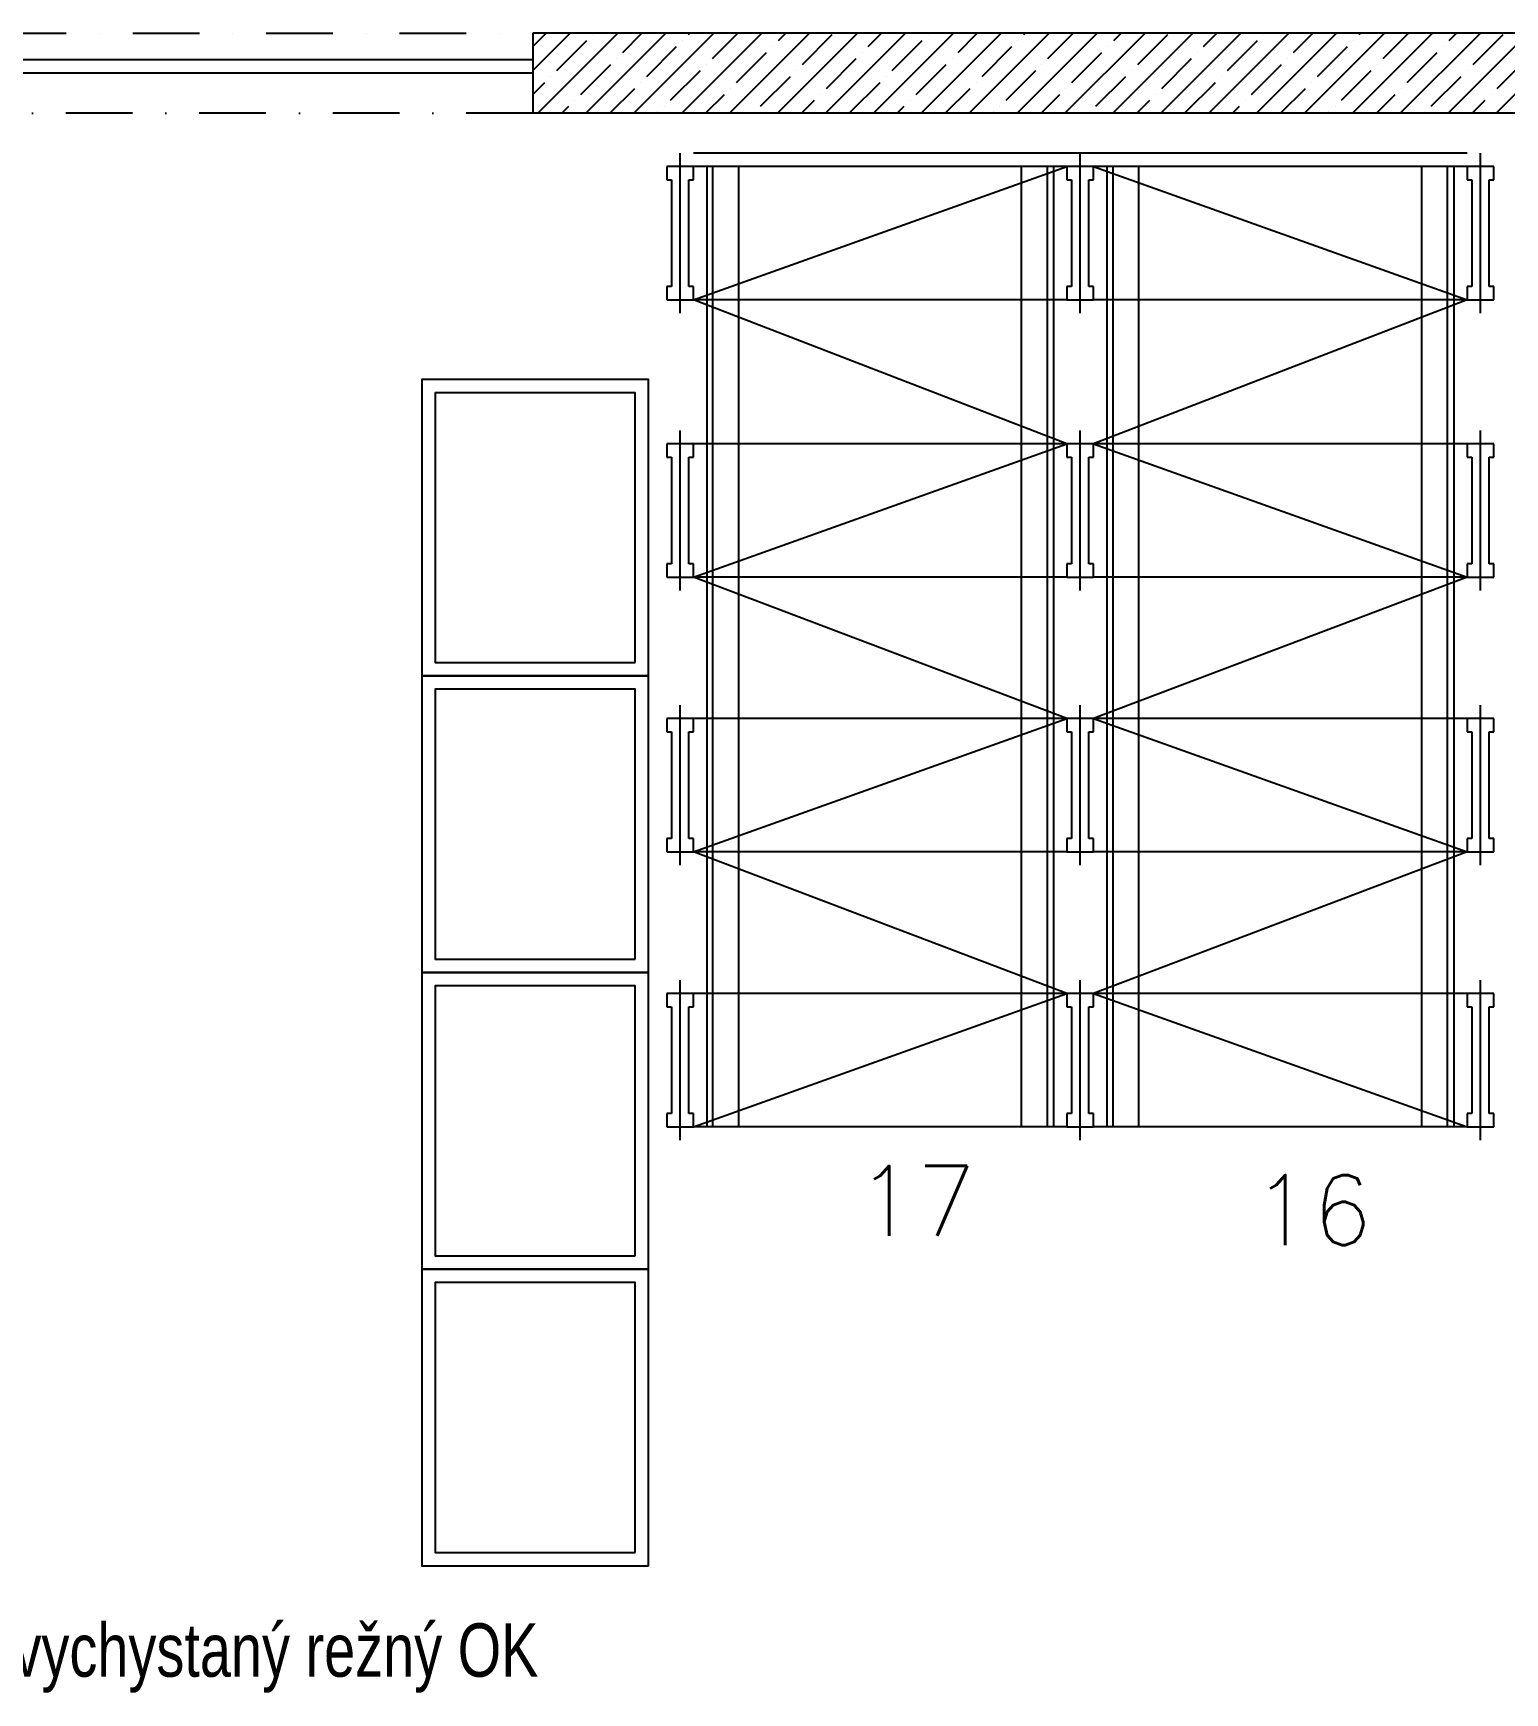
# Model space of a CAD drawing. Header units: millimetres. Extents: x -83 to 24392, y -301 to 14594.
# Drawn here: x 8876 to 14393, y 8371 to 14594 of the extents above; entities that cross this region are included whole.
import ezdxf

# ---------------------------------------------------------------- set-up
doc = ezdxf.new("R2010")
doc.units = ezdxf.units.MM
doc.header["$LTSCALE"] = 0.5
doc.linetypes.add('MITTE', pattern=[2, 1.25, -0.25, 0.25, -0.25])
doc.linetypes.add('STRICHPUNKT', pattern=[1, 0.5, -0.25, 0, -0.25])
for name, color, linetype in [('ACHSEN', 2, 'MITTE'), ('DUENN', 3, 'Continuous'), ('P-2AA96A6E', 7, 'Continuous'), ('UMRISS035', 1, 'Continuous'), ('UMRISS050', 7, 'Continuous'), ('Z-SCHIENE', 2, 'Continuous')]:
    doc.layers.add(name, color=color, linetype=linetype)
doc.styles.get("Standard").update_dxf_attribs({"font": 'romans.shx', "width": 0.75})

# ---------------------------------------------------------------- blocks, each defined once
blk = doc.blocks.new('sklad OK')
at = {"color": 0, "linetype": 'STRICHPUNKT'}
for p, q in [((303.0589, 254.6379), (306.0589, 254.6379)), ((306.0589, 254.3379), (303.0589, 254.3379))]:
    blk.add_line(p, q, dxfattribs=at)
at = {"color": 0}
for p, q in [((306.0589, 254.6379), (306.0589, 254.3379)), ((306.0589, 254.498), (306.1988, 254.6379)), ((306.0594, 254.5882), (306.109, 254.6379)), ((306.0784, 254.3379), (306.3784, 254.6379)), ((306.258, 254.3379), (306.558, 254.6379)), ((306.2839, 254.6331), (306.2839, 254.6331)), ((306.3961, 254.5658), (306.4682, 254.6379)), ((306.4376, 254.3379), (306.7376, 254.6379)), ((306.6172, 254.3379), (306.9172, 254.6379)), ((306.6431, 254.6331), (306.6478, 254.6379)), ((306.7329, 254.5433), (306.8274, 254.6379)), ((306.7968, 254.3379), (307.0968, 254.6379)), ((306.9765, 254.3379), (307.2765, 254.6379)), ((306.9799, 254.6107), (307.007, 254.6379)), ((307.0697, 254.5209), (307.1819, 254.6331)), ((307.1561, 254.3379), (307.4561, 254.6379)), ((307.3166, 254.5882), (307.3663, 254.6379)), ((307.3357, 254.3379), (307.6357, 254.6379)), ((307.5153, 254.3379), (307.8153, 254.6379)), ((307.5411, 254.6331), (307.5411, 254.6331)), ((307.6534, 254.5658), (307.7255, 254.6379)), ((307.6949, 254.3379), (307.9949, 254.6379)), ((307.8745, 254.3379), (308.1745, 254.6379)), ((307.9003, 254.6331), (307.9051, 254.6379)), ((307.9901, 254.5433), (308.0847, 254.6379)), ((308.0541, 254.3379), (308.3541, 254.6379)), ((308.2337, 254.3379), (308.5337, 254.6379)), ((308.2371, 254.6107), (308.2643, 254.6379)), ((308.3269, 254.5209), (308.4391, 254.6331)), ((308.4133, 254.3379), (308.7133, 254.6379)), ((308.5738, 254.5882), (308.6235, 254.6379)), ((308.5929, 254.3379), (308.8929, 254.6379)), ((308.7725, 254.3379), (309.0725, 254.6379)), ((308.7984, 254.6331), (308.7984, 254.6331)), ((308.9106, 254.5658), (308.9827, 254.6379)), ((308.9521, 254.3379), (309.2521, 254.6379)), ((309.1317, 254.3379), (309.4317, 254.6379)), ((309.1576, 254.6331), (309.1623, 254.6379)), ((309.2474, 254.5433), (309.3419, 254.6379)), ((309.3113, 254.3379), (309.6113, 254.6379)), ((309.4909, 254.3379), (309.7909, 254.6379)), ((309.4943, 254.6107), (309.5215, 254.6379)), ((309.5841, 254.5209), (309.6964, 254.6331)), ((309.6705, 254.3379), (309.9705, 254.6379)), ((306.1492, 254.4984), (306.2614, 254.6107)), ((306.4859, 254.476), (306.5982, 254.5882)), ((306.6206, 254.6107), (306.6206, 254.6107)), ((306.8227, 254.4535), (306.9349, 254.5658)), ((306.9574, 254.5882), (306.9574, 254.5882)), ((307.2942, 254.5658), (307.2942, 254.5658)), ((307.4064, 254.4984), (307.5187, 254.6107)), ((307.7432, 254.476), (307.8554, 254.5882)), ((307.8779, 254.6107), (307.8779, 254.6107)), ((308.0799, 254.4535), (308.1922, 254.5658)), ((308.2146, 254.5882), (308.2146, 254.5882)), ((308.5514, 254.5658), (308.5514, 254.5658)), ((308.6636, 254.4984), (308.7759, 254.6107)), ((309.0004, 254.476), (309.1127, 254.5882)), ((309.1351, 254.6107), (309.1351, 254.6107)), ((309.3372, 254.4535), (309.4494, 254.5658)), ((309.4719, 254.5882), (309.4719, 254.5882)), ((306.0589, 254.5379), (303.0589, 254.5379)), ((306.239, 254.4086), (306.3512, 254.5209)), ((306.3737, 254.5433), (306.3737, 254.5433)), ((306.7104, 254.5209), (306.7104, 254.5209)), ((307.1595, 254.4311), (307.2717, 254.5433)), ((307.4962, 254.4086), (307.6085, 254.5209)), ((307.6309, 254.5433), (307.6309, 254.5433)), ((307.9677, 254.5209), (307.9677, 254.5209)), ((308.4167, 254.4311), (308.5289, 254.5433)), ((308.7535, 254.4086), (308.8657, 254.5209)), ((308.8882, 254.5433), (308.8882, 254.5433)), ((309.2249, 254.5209), (309.2249, 254.5209)), ((309.6739, 254.4311), (309.7862, 254.5433)), ((306.0589, 254.4879), (303.0589, 254.4879)), ((306.0589, 254.4082), (306.1043, 254.4535)), ((306.1267, 254.476), (306.1267, 254.476)), ((306.4635, 254.4535), (306.4635, 254.4535)), ((306.5757, 254.3862), (306.688, 254.4984)), ((306.9125, 254.3637), (307.0248, 254.476)), ((307.0472, 254.4984), (307.0472, 254.4984)), ((307.2493, 254.3413), (307.3615, 254.4535)), ((307.384, 254.476), (307.384, 254.476)), ((307.7207, 254.4535), (307.7207, 254.4535)), ((307.833, 254.3862), (307.9452, 254.4984)), ((308.1697, 254.3637), (308.282, 254.476)), ((308.3044, 254.4984), (308.3044, 254.4984)), ((308.5065, 254.3413), (308.6187, 254.4535)), ((308.6412, 254.476), (308.6412, 254.476)), ((308.978, 254.4535), (308.978, 254.4535)), ((309.0902, 254.3862), (309.2025, 254.4984)), ((309.427, 254.3637), (309.5392, 254.476)), ((309.5617, 254.4984), (309.5617, 254.4984)), ((306.2165, 254.3862), (306.2165, 254.3862)), ((306.3478, 254.3379), (306.441, 254.4311)), ((306.707, 254.3379), (306.7778, 254.4086)), ((306.8002, 254.4311), (306.8002, 254.4311)), ((307.0663, 254.3379), (307.1146, 254.3862)), ((307.137, 254.4086), (307.137, 254.4086)), ((307.4738, 254.3862), (307.4738, 254.3862)), ((307.6051, 254.3379), (307.6983, 254.4311)), ((307.9643, 254.3379), (308.035, 254.4086)), ((308.0575, 254.4311), (308.0575, 254.4311)), ((308.3235, 254.3379), (308.3718, 254.3862)), ((308.3942, 254.4086), (308.3942, 254.4086)), ((308.731, 254.3862), (308.731, 254.3862)), ((308.8623, 254.3379), (308.9555, 254.4311)), ((309.2215, 254.3379), (309.2923, 254.4086)), ((309.3147, 254.4311), (309.3147, 254.4311)), ((309.5807, 254.3379), (309.629, 254.3862)), ((309.6515, 254.4086), (309.6515, 254.4086)), ((306.1682, 254.3379), (306.1941, 254.3637)), ((306.5274, 254.3379), (306.5308, 254.3413)), ((306.5533, 254.3637), (306.5533, 254.3637)), ((306.89, 254.3413), (306.89, 254.3413)), ((307.4255, 254.3379), (307.4513, 254.3637)), ((307.7847, 254.3379), (307.7881, 254.3413)), ((307.8105, 254.3637), (307.8105, 254.3637)), ((308.1473, 254.3413), (308.1473, 254.3413)), ((308.6827, 254.3379), (308.7086, 254.3637)), ((309.0419, 254.3379), (309.0453, 254.3413)), ((309.0678, 254.3637), (309.0678, 254.3637)), ((309.4045, 254.3413), (309.4045, 254.3413)), ((309.5615, 254.1879), (306.6615, 254.1879)), ((306.6615, 253.6379), (308.0615, 254.1379)), ((308.1615, 254.1379), (309.5615, 253.6379)), ((308.0615, 253.0979), (306.6615, 253.6379)), ((309.5615, 253.6379), (308.1615, 253.0979)), ((306.6615, 252.5979), (308.0615, 253.0979)), ((308.1615, 253.0979), (309.5615, 252.5979)), ((308.0615, 252.0679), (306.6615, 252.5979)), ((309.5615, 252.5979), (308.1615, 252.0679)), ((306.6615, 251.5679), (308.0615, 252.0679)), ((308.1615, 252.0679), (309.5615, 251.5679)), ((308.0615, 251.0379), (306.6615, 251.5679)), ((309.5615, 251.5679), (308.1615, 251.0379)), ((306.6615, 250.5379), (308.0615, 251.0379)), ((308.1615, 251.0379), (309.5615, 250.5379))]:
    blk.add_line(p, q, dxfattribs=at)
for points in [[(319.7019, 249.6429), (319.7019, 254.6379), (306.0589, 254.6379)], [(319.4019, 249.6429), (319.4019, 254.3379), (306.0589, 254.3379)]]:
    blk.add_lwpolyline(points, dxfattribs=at)
at = {"layer": 'ACHSEN', "color": 0}
for p, q in [((306.6115, 253.5879), (306.6115, 254.1879)), ((306.6115, 253.5879), (306.6115, 254.1879)), ((306.6115, 253.5879), (306.6115, 254.1879)), ((306.6115, 253.5879), (306.6115, 254.1879)), ((308.1115, 253.5879), (308.1115, 254.1879)), ((308.1115, 253.5879), (308.1115, 254.1879)), ((308.1115, 253.5879), (308.1115, 254.1879)), ((308.1115, 253.5879), (308.1115, 254.1879)), ((309.6115, 253.5879), (309.6115, 254.1879)), ((309.6115, 253.5879), (309.6115, 254.1879)), ((306.6115, 252.5479), (306.6115, 253.1479)), ((306.6115, 252.5479), (306.6115, 253.1479)), ((306.6115, 252.5479), (306.6115, 253.1479)), ((306.6115, 252.5479), (306.6115, 253.1479)), ((308.1115, 252.5479), (308.1115, 253.1479)), ((308.1115, 252.5479), (308.1115, 253.1479)), ((308.1115, 252.5479), (308.1115, 253.1479)), ((308.1115, 252.5479), (308.1115, 253.1479)), ((309.6115, 252.5479), (309.6115, 253.1479)), ((309.6115, 252.5479), (309.6115, 253.1479)), ((306.6115, 251.5179), (306.6115, 252.1179)), ((306.6115, 251.5179), (306.6115, 252.1179)), ((306.6115, 251.5179), (306.6115, 252.1179)), ((306.6115, 251.5179), (306.6115, 252.1179)), ((308.1115, 251.5179), (308.1115, 252.1179)), ((308.1115, 251.5179), (308.1115, 252.1179)), ((308.1115, 251.5179), (308.1115, 252.1179)), ((308.1115, 251.5179), (308.1115, 252.1179)), ((309.6115, 251.5179), (309.6115, 252.1179)), ((309.6115, 251.5179), (309.6115, 252.1179)), ((306.6115, 250.4879), (306.6115, 251.0879)), ((306.6115, 250.4879), (306.6115, 251.0879)), ((306.6115, 250.4879), (306.6115, 251.0879)), ((306.6115, 250.4879), (306.6115, 251.0879)), ((308.1115, 250.4879), (308.1115, 251.0879)), ((308.1115, 250.4879), (308.1115, 251.0879)), ((308.1115, 250.4879), (308.1115, 251.0879)), ((308.1115, 250.4879), (308.1115, 251.0879)), ((309.6115, 250.4879), (309.6115, 251.0879)), ((309.6115, 250.4879), (309.6115, 251.0879))]:
    blk.add_line(p, q, dxfattribs=at)
at = {"layer": 'DUENN', "color": 0}
for points in [[(306.4929, 252.228), (306.4929, 253.34), (305.6429, 253.34), (305.6429, 252.228)], [(306.4429, 252.278), (306.4429, 253.29), (305.6929, 253.29), (305.6929, 252.278)], [(306.4929, 251.116), (306.4929, 252.228), (305.6429, 252.228), (305.6429, 251.116)], [(306.4429, 251.166), (306.4429, 252.178), (305.6929, 252.178), (305.6929, 251.166)], [(306.4929, 250.004), (306.4929, 251.116), (305.6429, 251.116), (305.6429, 250.004)], [(306.4429, 250.054), (306.4429, 251.066), (305.6929, 251.066), (305.6929, 250.054)], [(306.4929, 248.892), (306.4929, 250.004), (305.6429, 250.004), (305.6429, 248.892)], [(306.4429, 248.942), (306.4429, 249.954), (305.6929, 249.954), (305.6929, 248.942)]]:
    blk.add_lwpolyline(points, close=True, dxfattribs=at)
at = {"layer": 'UMRISS050', "color": 0}
for p, q in [((306.6615, 254.1379), (306.5615, 254.1379)), ((306.5615, 254.1379), (306.5615, 254.0879)), ((306.6615, 254.1379), (306.5615, 254.1379)), ((306.5615, 254.1379), (306.5615, 254.0879)), ((306.6615, 254.1379), (306.5615, 254.1379)), ((306.5615, 254.1379), (306.5615, 254.0879)), ((306.6615, 254.1379), (306.5615, 254.1379)), ((306.5615, 254.1379), (306.5615, 254.0879)), ((308.0615, 254.1379), (306.6615, 254.1379)), ((306.6615, 254.0879), (306.6615, 254.1379)), ((306.6615, 254.0879), (306.6615, 254.1379)), ((306.6615, 254.0879), (306.6615, 254.1379)), ((306.6615, 254.0879), (306.6615, 254.1379)), ((308.1615, 254.1379), (308.0615, 254.1379)), ((308.0615, 254.1379), (308.0615, 254.0879)), ((308.1615, 254.1379), (308.0615, 254.1379)), ((308.0615, 254.1379), (308.0615, 254.0879)), ((308.0615, 254.1379), (308.0615, 254.0879)), ((308.1615, 254.1379), (308.0615, 254.1379)), ((308.0615, 254.1379), (308.0615, 254.0879)), ((308.1615, 254.1379), (308.0615, 254.1379)), ((309.5615, 254.1379), (308.1615, 254.1379)), ((308.1615, 254.0879), (308.1615, 254.1379)), ((308.1615, 254.0879), (308.1615, 254.1379)), ((308.1615, 254.0879), (308.1615, 254.1379)), ((308.1615, 254.0879), (308.1615, 254.1379)), ((309.5615, 254.1379), (309.5615, 254.0879)), ((309.6615, 254.1379), (309.5615, 254.1379)), ((309.5615, 254.1379), (309.5615, 254.0879)), ((309.6615, 254.1379), (309.5615, 254.1379)), ((309.6615, 254.0879), (309.6615, 254.1379)), ((309.6615, 254.0879), (309.6615, 254.1379)), ((306.5615, 254.0879), (306.579, 254.0879)), ((306.5615, 254.0879), (306.579, 254.0879)), ((306.5615, 254.0879), (306.579, 254.0879)), ((306.5615, 254.0879), (306.579, 254.0879)), ((306.579, 254.0879), (306.579, 253.6879)), ((306.579, 254.0879), (306.579, 253.6879)), ((306.579, 254.0879), (306.579, 253.6879)), ((306.579, 254.0879), (306.579, 253.6879)), ((306.644, 253.6879), (306.644, 254.0879)), ((306.644, 253.6879), (306.644, 254.0879)), ((306.644, 253.6879), (306.644, 254.0879)), ((306.644, 253.6879), (306.644, 254.0879)), ((306.644, 254.0879), (306.6615, 254.0879)), ((306.644, 254.0879), (306.6615, 254.0879)), ((306.644, 254.0879), (306.6615, 254.0879)), ((306.644, 254.0879), (306.6615, 254.0879)), ((308.0615, 254.0879), (308.079, 254.0879)), ((308.0615, 254.0879), (308.079, 254.0879)), ((308.0615, 254.0879), (308.079, 254.0879)), ((308.0615, 254.0879), (308.079, 254.0879)), ((308.079, 254.0879), (308.079, 253.6879)), ((308.079, 254.0879), (308.079, 253.6879)), ((308.079, 254.0879), (308.079, 253.6879)), ((308.079, 254.0879), (308.079, 253.6879)), ((308.144, 253.6879), (308.144, 254.0879)), ((308.144, 253.6879), (308.144, 254.0879)), ((308.144, 253.6879), (308.144, 254.0879)), ((308.144, 253.6879), (308.144, 254.0879)), ((308.144, 254.0879), (308.1615, 254.0879)), ((308.144, 254.0879), (308.1615, 254.0879)), ((308.144, 254.0879), (308.1615, 254.0879)), ((308.144, 254.0879), (308.1615, 254.0879)), ((309.5615, 254.0879), (309.579, 254.0879)), ((309.5615, 254.0879), (309.579, 254.0879)), ((309.579, 254.0879), (309.579, 253.6879)), ((309.579, 254.0879), (309.579, 253.6879)), ((309.644, 253.6879), (309.644, 254.0879)), ((309.644, 253.6879), (309.644, 254.0879)), ((309.644, 254.0879), (309.6615, 254.0879)), ((309.644, 254.0879), (309.6615, 254.0879)), ((306.579, 253.6879), (306.5615, 253.6879)), ((306.579, 253.6879), (306.5615, 253.6879)), ((306.5615, 253.6879), (306.5615, 253.6379)), ((306.5615, 253.6879), (306.5615, 253.6379)), ((306.579, 253.6879), (306.5615, 253.6879)), ((306.579, 253.6879), (306.5615, 253.6879)), ((306.5615, 253.6879), (306.5615, 253.6379)), ((306.5615, 253.6879), (306.5615, 253.6379)), ((306.5615, 253.6379), (306.5615, 253.6379)), ((306.5615, 253.6379), (306.6615, 253.6379)), ((306.5615, 253.6379), (306.5615, 253.6379)), ((306.5615, 253.6379), (306.6615, 253.6379)), ((306.5615, 253.6379), (306.5615, 253.6379)), ((306.5615, 253.6379), (306.6615, 253.6379)), ((306.5615, 253.6379), (306.5615, 253.6379)), ((306.5615, 253.6379), (306.6615, 253.6379)), ((306.6615, 253.6879), (306.644, 253.6879)), ((306.6615, 253.6879), (306.644, 253.6879)), ((306.6615, 253.6879), (306.644, 253.6879)), ((306.6615, 253.6879), (306.644, 253.6879)), ((306.6615, 253.6379), (306.6615, 253.6879)), ((306.6615, 253.6379), (306.6615, 253.6879)), ((306.6615, 253.6379), (306.6615, 253.6879)), ((306.6615, 253.6379), (306.6615, 253.6879)), ((308.0615, 253.6379), (306.6615, 253.6379)), ((308.079, 253.6879), (308.0615, 253.6879)), ((308.079, 253.6879), (308.0615, 253.6879)), ((308.0615, 253.6879), (308.0615, 253.6379)), ((308.0615, 253.6879), (308.0615, 253.6379)), ((308.0615, 253.6879), (308.0615, 253.6379)), ((308.0615, 253.6879), (308.0615, 253.6379)), ((308.079, 253.6879), (308.0615, 253.6879)), ((308.079, 253.6879), (308.0615, 253.6879)), ((308.0615, 253.6379), (308.0615, 253.6379)), ((308.0615, 253.6379), (308.1615, 253.6379)), ((308.0615, 253.6379), (308.0615, 253.6379)), ((308.0615, 253.6379), (308.1615, 253.6379)), ((308.0615, 253.6379), (308.1615, 253.6379)), ((308.0615, 253.6379), (308.0615, 253.6379)), ((308.0615, 253.6379), (308.1615, 253.6379)), ((308.0615, 253.6379), (308.0615, 253.6379)), ((308.1615, 253.6879), (308.144, 253.6879)), ((308.1615, 253.6879), (308.144, 253.6879)), ((308.1615, 253.6879), (308.144, 253.6879)), ((308.1615, 253.6879), (308.144, 253.6879)), ((308.1615, 253.6379), (308.1615, 253.6879)), ((308.1615, 253.6379), (308.1615, 253.6879)), ((308.1615, 253.6379), (308.1615, 253.6879)), ((308.1615, 253.6379), (308.1615, 253.6879)), ((309.5615, 253.6379), (308.1615, 253.6379)), ((309.5615, 253.6879), (309.5615, 253.6379)), ((309.5615, 253.6879), (309.5615, 253.6379)), ((309.579, 253.6879), (309.5615, 253.6879)), ((309.579, 253.6879), (309.5615, 253.6879)), ((309.5615, 253.6379), (309.6615, 253.6379)), ((309.5615, 253.6379), (309.5615, 253.6379)), ((309.5615, 253.6379), (309.6615, 253.6379)), ((309.5615, 253.6379), (309.5615, 253.6379)), ((309.6615, 253.6879), (309.644, 253.6879)), ((309.6615, 253.6879), (309.644, 253.6879)), ((309.6615, 253.6379), (309.6615, 253.6879)), ((309.6615, 253.6379), (309.6615, 253.6879)), ((306.5615, 253.0979), (306.5615, 253.0479)), ((306.5615, 253.0979), (306.5615, 253.0479)), ((306.6615, 253.0979), (306.5615, 253.0979)), ((306.6615, 253.0979), (306.5615, 253.0979)), ((306.5615, 253.0979), (306.5615, 253.0479)), ((306.5615, 253.0979), (306.5615, 253.0479)), ((306.6615, 253.0979), (306.5615, 253.0979)), ((306.6615, 253.0979), (306.5615, 253.0979)), ((308.0615, 253.0979), (306.6615, 253.0979)), ((306.6615, 253.0479), (306.6615, 253.0979)), ((306.6615, 253.0479), (306.6615, 253.0979)), ((306.6615, 253.0479), (306.6615, 253.0979)), ((306.6615, 253.0479), (306.6615, 253.0979)), ((308.1465, 253.0979), (306.7465, 253.0979)), ((308.0615, 253.0979), (308.0615, 253.0479)), ((308.0615, 253.0979), (308.0615, 253.0479)), ((308.1615, 253.0979), (308.0615, 253.0979)), ((308.1615, 253.0979), (308.0615, 253.0979)), ((308.1615, 253.0979), (308.0615, 253.0979)), ((308.1615, 253.0979), (308.0615, 253.0979)), ((308.0615, 253.0979), (308.0615, 253.0479)), ((308.0615, 253.0979), (308.0615, 253.0479)), ((309.5615, 253.0979), (308.1615, 253.0979)), ((308.1615, 253.0479), (308.1615, 253.0979)), ((308.1615, 253.0479), (308.1615, 253.0979)), ((308.1615, 253.0479), (308.1615, 253.0979)), ((308.1615, 253.0479), (308.1615, 253.0979)), ((309.6465, 253.0979), (308.2465, 253.0979)), ((309.6615, 253.0979), (309.5615, 253.0979)), ((309.6615, 253.0979), (309.5615, 253.0979)), ((309.5615, 253.0979), (309.5615, 253.0479)), ((309.5615, 253.0979), (309.5615, 253.0479)), ((309.6615, 253.0479), (309.6615, 253.0979)), ((309.6615, 253.0479), (309.6615, 253.0979)), ((306.5615, 253.0479), (306.579, 253.0479)), ((306.5615, 253.0479), (306.579, 253.0479)), ((306.5615, 253.0479), (306.579, 253.0479)), ((306.5615, 253.0479), (306.579, 253.0479)), ((306.579, 253.0479), (306.579, 252.6479)), ((306.579, 253.0479), (306.579, 252.6479)), ((306.579, 253.0479), (306.579, 252.6479)), ((306.579, 253.0479), (306.579, 252.6479)), ((306.644, 253.0479), (306.6615, 253.0479)), ((306.644, 253.0479), (306.6615, 253.0479)), ((306.644, 253.0479), (306.6615, 253.0479)), ((306.644, 253.0479), (306.6615, 253.0479)), ((306.644, 252.6479), (306.644, 253.0479)), ((306.644, 252.6479), (306.644, 253.0479)), ((306.644, 252.6479), (306.644, 253.0479)), ((306.644, 252.6479), (306.644, 253.0479)), ((308.0615, 253.0479), (308.079, 253.0479)), ((308.0615, 253.0479), (308.079, 253.0479)), ((308.0615, 253.0479), (308.079, 253.0479)), ((308.0615, 253.0479), (308.079, 253.0479)), ((308.079, 253.0479), (308.079, 252.6479)), ((308.079, 253.0479), (308.079, 252.6479)), ((308.079, 253.0479), (308.079, 252.6479)), ((308.079, 253.0479), (308.079, 252.6479)), ((308.144, 253.0479), (308.1615, 253.0479)), ((308.144, 253.0479), (308.1615, 253.0479)), ((308.144, 253.0479), (308.1615, 253.0479)), ((308.144, 253.0479), (308.1615, 253.0479)), ((308.144, 252.6479), (308.144, 253.0479)), ((308.144, 252.6479), (308.144, 253.0479)), ((308.144, 252.6479), (308.144, 253.0479)), ((308.144, 252.6479), (308.144, 253.0479)), ((309.5615, 253.0479), (309.579, 253.0479)), ((309.5615, 253.0479), (309.579, 253.0479)), ((309.579, 253.0479), (309.579, 252.6479)), ((309.579, 253.0479), (309.579, 252.6479)), ((309.644, 253.0479), (309.6615, 253.0479)), ((309.644, 253.0479), (309.6615, 253.0479)), ((309.644, 252.6479), (309.644, 253.0479)), ((309.644, 252.6479), (309.644, 253.0479)), ((306.579, 252.6479), (306.5615, 252.6479)), ((306.5615, 252.6479), (306.5615, 252.5979)), ((306.5615, 252.6479), (306.5615, 252.5979)), ((306.579, 252.6479), (306.5615, 252.6479)), ((306.579, 252.6479), (306.5615, 252.6479)), ((306.5615, 252.6479), (306.5615, 252.5979)), ((306.5615, 252.6479), (306.5615, 252.5979)), ((306.579, 252.6479), (306.5615, 252.6479)), ((306.6615, 252.6479), (306.644, 252.6479)), ((306.6615, 252.6479), (306.644, 252.6479)), ((306.6615, 252.6479), (306.644, 252.6479)), ((306.6615, 252.6479), (306.644, 252.6479)), ((306.6615, 252.5979), (306.6615, 252.6479)), ((306.6615, 252.5979), (306.6615, 252.6479)), ((306.6615, 252.5979), (306.6615, 252.6479)), ((306.6615, 252.5979), (306.6615, 252.6479)), ((308.079, 252.6479), (308.0615, 252.6479)), ((308.0615, 252.6479), (308.0615, 252.5979)), ((308.0615, 252.6479), (308.0615, 252.5979)), ((308.079, 252.6479), (308.0615, 252.6479)), ((308.079, 252.6479), (308.0615, 252.6479)), ((308.0615, 252.6479), (308.0615, 252.5979)), ((308.0615, 252.6479), (308.0615, 252.5979)), ((308.079, 252.6479), (308.0615, 252.6479)), ((308.1615, 252.6479), (308.144, 252.6479)), ((308.1615, 252.6479), (308.144, 252.6479)), ((308.1615, 252.6479), (308.144, 252.6479)), ((308.1615, 252.6479), (308.144, 252.6479)), ((308.1615, 252.5979), (308.1615, 252.6479)), ((308.1615, 252.5979), (308.1615, 252.6479)), ((308.1615, 252.5979), (308.1615, 252.6479)), ((308.1615, 252.5979), (308.1615, 252.6479)), ((309.579, 252.6479), (309.5615, 252.6479)), ((309.5615, 252.6479), (309.5615, 252.5979)), ((309.5615, 252.6479), (309.5615, 252.5979)), ((309.579, 252.6479), (309.5615, 252.6479)), ((309.6615, 252.6479), (309.644, 252.6479)), ((309.6615, 252.6479), (309.644, 252.6479)), ((309.6615, 252.5979), (309.6615, 252.6479)), ((309.6615, 252.5979), (309.6615, 252.6479)), ((306.5615, 252.5979), (306.5615, 252.5979)), ((306.5615, 252.5979), (306.6615, 252.5979)), ((306.5615, 252.5979), (306.5615, 252.5979)), ((306.5615, 252.5979), (306.6615, 252.5979)), ((306.5615, 252.5979), (306.5615, 252.5979)), ((306.5615, 252.5979), (306.6615, 252.5979)), ((306.5615, 252.5979), (306.5615, 252.5979)), ((306.5615, 252.5979), (306.6615, 252.5979)), ((308.0615, 252.5979), (306.6615, 252.5979)), ((308.0615, 252.5979), (308.0615, 252.5979)), ((308.0615, 252.5979), (308.1615, 252.5979)), ((308.0615, 252.5979), (308.0615, 252.5979)), ((308.0615, 252.5979), (308.1615, 252.5979)), ((308.0615, 252.5979), (308.1615, 252.5979)), ((308.0615, 252.5979), (308.0615, 252.5979)), ((308.0615, 252.5979), (308.1615, 252.5979)), ((308.0615, 252.5979), (308.0615, 252.5979)), ((309.5615, 252.5979), (308.1615, 252.5979)), ((309.5615, 252.5979), (309.6615, 252.5979)), ((309.5615, 252.5979), (309.5615, 252.5979)), ((309.5615, 252.5979), (309.6615, 252.5979)), ((309.5615, 252.5979), (309.5615, 252.5979)), ((306.5615, 252.0679), (306.5615, 252.0179)), ((306.5615, 252.0679), (306.5615, 252.0179)), ((306.6615, 252.0679), (306.5615, 252.0679)), ((306.6615, 252.0679), (306.5615, 252.0679)), ((306.5615, 252.0679), (306.5615, 252.0179)), ((306.5615, 252.0679), (306.5615, 252.0179)), ((306.6615, 252.0679), (306.5615, 252.0679)), ((306.6615, 252.0679), (306.5615, 252.0679)), ((306.5615, 252.0179), (306.579, 252.0179)), ((306.5615, 252.0179), (306.579, 252.0179)), ((306.5615, 252.0179), (306.579, 252.0179)), ((306.5615, 252.0179), (306.579, 252.0179)), ((306.579, 252.0179), (306.579, 251.6179)), ((306.579, 252.0179), (306.579, 251.6179)), ((306.579, 252.0179), (306.579, 251.6179)), ((306.579, 252.0179), (306.579, 251.6179)), ((306.644, 251.6179), (306.644, 252.0179)), ((306.644, 251.6179), (306.644, 252.0179)), ((306.644, 251.6179), (306.644, 252.0179)), ((306.644, 251.6179), (306.644, 252.0179)), ((306.644, 252.0179), (306.6615, 252.0179)), ((306.644, 252.0179), (306.6615, 252.0179)), ((306.644, 252.0179), (306.6615, 252.0179)), ((306.644, 252.0179), (306.6615, 252.0179)), ((308.0615, 252.0679), (306.6615, 252.0679)), ((306.6615, 252.0179), (306.6615, 252.0679)), ((306.6615, 252.0179), (306.6615, 252.0679)), ((306.6615, 252.0179), (306.6615, 252.0679)), ((306.6615, 252.0179), (306.6615, 252.0679)), ((308.0615, 252.0679), (308.0615, 252.0179)), ((308.0615, 252.0679), (308.0615, 252.0179)), ((308.1615, 252.0679), (308.0615, 252.0679)), ((308.1615, 252.0679), (308.0615, 252.0679)), ((308.1615, 252.0679), (308.0615, 252.0679)), ((308.1615, 252.0679), (308.0615, 252.0679)), ((308.0615, 252.0679), (308.0615, 252.0179)), ((308.0615, 252.0679), (308.0615, 252.0179)), ((308.0615, 252.0179), (308.079, 252.0179)), ((308.0615, 252.0179), (308.079, 252.0179)), ((308.0615, 252.0179), (308.079, 252.0179)), ((308.0615, 252.0179), (308.079, 252.0179)), ((308.079, 252.0179), (308.079, 251.6179)), ((308.079, 252.0179), (308.079, 251.6179)), ((308.079, 252.0179), (308.079, 251.6179)), ((308.079, 252.0179), (308.079, 251.6179)), ((308.144, 251.6179), (308.144, 252.0179)), ((308.144, 251.6179), (308.144, 252.0179)), ((308.144, 251.6179), (308.144, 252.0179)), ((308.144, 251.6179), (308.144, 252.0179)), ((308.144, 252.0179), (308.1615, 252.0179)), ((308.144, 252.0179), (308.1615, 252.0179)), ((308.144, 252.0179), (308.1615, 252.0179)), ((308.144, 252.0179), (308.1615, 252.0179)), ((309.5615, 252.0679), (308.1615, 252.0679)), ((308.1615, 252.0179), (308.1615, 252.0679)), ((308.1615, 252.0179), (308.1615, 252.0679)), ((308.1615, 252.0179), (308.1615, 252.0679)), ((308.1615, 252.0179), (308.1615, 252.0679)), ((309.6615, 252.0679), (309.5615, 252.0679)), ((309.6615, 252.0679), (309.5615, 252.0679)), ((309.5615, 252.0679), (309.5615, 252.0179)), ((309.5615, 252.0679), (309.5615, 252.0179)), ((309.5615, 252.0179), (309.579, 252.0179)), ((309.5615, 252.0179), (309.579, 252.0179)), ((309.579, 252.0179), (309.579, 251.6179)), ((309.579, 252.0179), (309.579, 251.6179)), ((309.644, 251.6179), (309.644, 252.0179)), ((309.644, 251.6179), (309.644, 252.0179)), ((309.644, 252.0179), (309.6615, 252.0179)), ((309.644, 252.0179), (309.6615, 252.0179)), ((309.6615, 252.0179), (309.6615, 252.0679)), ((309.6615, 252.0179), (309.6615, 252.0679)), ((306.5615, 251.6179), (306.5615, 251.5679)), ((306.5615, 251.6179), (306.5615, 251.5679)), ((306.579, 251.6179), (306.5615, 251.6179)), ((306.579, 251.6179), (306.5615, 251.6179)), ((306.5615, 251.6179), (306.5615, 251.5679)), ((306.5615, 251.6179), (306.5615, 251.5679)), ((306.579, 251.6179), (306.5615, 251.6179)), ((306.579, 251.6179), (306.5615, 251.6179)), ((306.6615, 251.6179), (306.644, 251.6179)), ((306.6615, 251.6179), (306.644, 251.6179)), ((306.6615, 251.6179), (306.644, 251.6179)), ((306.6615, 251.6179), (306.644, 251.6179)), ((306.6615, 251.5679), (306.6615, 251.6179)), ((306.6615, 251.5679), (306.6615, 251.6179)), ((306.6615, 251.5679), (306.6615, 251.6179)), ((306.6615, 251.5679), (306.6615, 251.6179)), ((308.0615, 251.6179), (308.0615, 251.5679)), ((308.0615, 251.6179), (308.0615, 251.5679)), ((308.079, 251.6179), (308.0615, 251.6179)), ((308.079, 251.6179), (308.0615, 251.6179)), ((308.079, 251.6179), (308.0615, 251.6179)), ((308.079, 251.6179), (308.0615, 251.6179)), ((308.0615, 251.6179), (308.0615, 251.5679)), ((308.0615, 251.6179), (308.0615, 251.5679)), ((308.1615, 251.6179), (308.144, 251.6179)), ((308.1615, 251.6179), (308.144, 251.6179)), ((308.1615, 251.6179), (308.144, 251.6179)), ((308.1615, 251.6179), (308.144, 251.6179)), ((308.1615, 251.5679), (308.1615, 251.6179)), ((308.1615, 251.5679), (308.1615, 251.6179)), ((308.1615, 251.5679), (308.1615, 251.6179)), ((308.1615, 251.5679), (308.1615, 251.6179)), ((309.579, 251.6179), (309.5615, 251.6179)), ((309.579, 251.6179), (309.5615, 251.6179)), ((309.5615, 251.6179), (309.5615, 251.5679)), ((309.5615, 251.6179), (309.5615, 251.5679)), ((309.6615, 251.6179), (309.644, 251.6179)), ((309.6615, 251.6179), (309.644, 251.6179)), ((309.6615, 251.5679), (309.6615, 251.6179)), ((309.6615, 251.5679), (309.6615, 251.6179)), ((306.5615, 251.5679), (306.5615, 251.5679)), ((306.5615, 251.5679), (306.6615, 251.5679)), ((306.5615, 251.5679), (306.5615, 251.5679)), ((306.5615, 251.5679), (306.6615, 251.5679)), ((306.5615, 251.5679), (306.5615, 251.5679)), ((306.5615, 251.5679), (306.6615, 251.5679)), ((306.5615, 251.5679), (306.5615, 251.5679)), ((306.5615, 251.5679), (306.6615, 251.5679)), ((308.0615, 251.5679), (306.6615, 251.5679)), ((308.0615, 251.5679), (308.0615, 251.5679)), ((308.0615, 251.5679), (308.1615, 251.5679)), ((308.0615, 251.5679), (308.0615, 251.5679)), ((308.0615, 251.5679), (308.1615, 251.5679)), ((308.0615, 251.5679), (308.1615, 251.5679)), ((308.0615, 251.5679), (308.0615, 251.5679)), ((308.0615, 251.5679), (308.1615, 251.5679)), ((308.0615, 251.5679), (308.0615, 251.5679)), ((309.5615, 251.5679), (308.1615, 251.5679)), ((309.5615, 251.5679), (309.6615, 251.5679)), ((309.5615, 251.5679), (309.5615, 251.5679)), ((309.5615, 251.5679), (309.6615, 251.5679)), ((309.5615, 251.5679), (309.5615, 251.5679)), ((306.5615, 251.0379), (306.5615, 250.9879)), ((306.5615, 251.0379), (306.5615, 250.9879)), ((306.5615, 251.0379), (306.5615, 250.9879)), ((306.5615, 251.0379), (306.5615, 250.9879)), ((306.6615, 251.0379), (306.5615, 251.0379)), ((306.6615, 251.0379), (306.5615, 251.0379)), ((306.6615, 251.0379), (306.5615, 251.0379)), ((306.6615, 251.0379), (306.5615, 251.0379)), ((308.0615, 251.0379), (306.6615, 251.0379)), ((306.6615, 250.9879), (306.6615, 251.0379)), ((306.6615, 250.9879), (306.6615, 251.0379)), ((306.6615, 250.9879), (306.6615, 251.0379)), ((306.6615, 250.9879), (306.6615, 251.0379)), ((308.0615, 251.0379), (308.0615, 250.9879)), ((308.0615, 251.0379), (308.0615, 250.9879)), ((308.0615, 251.0379), (308.0615, 250.9879)), ((308.0615, 251.0379), (308.0615, 250.9879)), ((308.1615, 251.0379), (308.0615, 251.0379)), ((308.1615, 251.0379), (308.0615, 251.0379)), ((308.1615, 251.0379), (308.0615, 251.0379)), ((308.1615, 251.0379), (308.0615, 251.0379)), ((309.5615, 251.0379), (308.1615, 251.0379)), ((308.1615, 250.9879), (308.1615, 251.0379)), ((308.1615, 250.9879), (308.1615, 251.0379)), ((308.1615, 250.9879), (308.1615, 251.0379)), ((308.1615, 250.9879), (308.1615, 251.0379)), ((309.5615, 251.0379), (309.5615, 250.9879)), ((309.5615, 251.0379), (309.5615, 250.9879)), ((309.6615, 251.0379), (309.5615, 251.0379)), ((309.6615, 251.0379), (309.5615, 251.0379)), ((309.6615, 250.9879), (309.6615, 251.0379)), ((309.6615, 250.9879), (309.6615, 251.0379)), ((306.5615, 250.9879), (306.579, 250.9879)), ((306.5615, 250.9879), (306.579, 250.9879)), ((306.5615, 250.9879), (306.579, 250.9879)), ((306.5615, 250.9879), (306.579, 250.9879)), ((306.579, 250.9879), (306.579, 250.5879)), ((306.579, 250.9879), (306.579, 250.5879)), ((306.579, 250.9879), (306.579, 250.5879)), ((306.579, 250.9879), (306.579, 250.5879)), ((306.644, 250.9879), (306.6615, 250.9879)), ((306.644, 250.9879), (306.6615, 250.9879)), ((306.644, 250.5879), (306.644, 250.9879)), ((306.644, 250.5879), (306.644, 250.9879)), ((306.644, 250.9879), (306.6615, 250.9879)), ((306.644, 250.9879), (306.6615, 250.9879)), ((306.644, 250.5879), (306.644, 250.9879)), ((306.644, 250.5879), (306.644, 250.9879)), ((308.0615, 250.9879), (308.079, 250.9879)), ((308.0615, 250.9879), (308.079, 250.9879)), ((308.0615, 250.9879), (308.079, 250.9879)), ((308.0615, 250.9879), (308.079, 250.9879)), ((308.079, 250.9879), (308.079, 250.5879)), ((308.079, 250.9879), (308.079, 250.5879)), ((308.079, 250.9879), (308.079, 250.5879)), ((308.079, 250.9879), (308.079, 250.5879)), ((308.144, 250.9879), (308.1615, 250.9879)), ((308.144, 250.9879), (308.1615, 250.9879)), ((308.144, 250.5879), (308.144, 250.9879)), ((308.144, 250.5879), (308.144, 250.9879)), ((308.144, 250.5879), (308.144, 250.9879)), ((308.144, 250.5879), (308.144, 250.9879)), ((308.144, 250.9879), (308.1615, 250.9879)), ((308.144, 250.9879), (308.1615, 250.9879)), ((309.5615, 250.9879), (309.579, 250.9879)), ((309.5615, 250.9879), (309.579, 250.9879)), ((309.579, 250.9879), (309.579, 250.5879)), ((309.579, 250.9879), (309.579, 250.5879)), ((309.644, 250.5879), (309.644, 250.9879)), ((309.644, 250.5879), (309.644, 250.9879)), ((309.644, 250.9879), (309.6615, 250.9879)), ((309.644, 250.9879), (309.6615, 250.9879)), ((306.579, 250.5879), (306.5615, 250.5879)), ((306.579, 250.5879), (306.5615, 250.5879)), ((306.5615, 250.5879), (306.5615, 250.5379)), ((306.5615, 250.5879), (306.5615, 250.5379)), ((306.579, 250.5879), (306.5615, 250.5879)), ((306.579, 250.5879), (306.5615, 250.5879)), ((306.5615, 250.5879), (306.5615, 250.5379)), ((306.5615, 250.5879), (306.5615, 250.5379)), ((306.6615, 250.5879), (306.644, 250.5879)), ((306.6615, 250.5879), (306.644, 250.5879)), ((306.6615, 250.5879), (306.644, 250.5879)), ((306.6615, 250.5879), (306.644, 250.5879)), ((306.6615, 250.5379), (306.6615, 250.5879)), ((306.6615, 250.5379), (306.6615, 250.5879)), ((306.6615, 250.5379), (306.6615, 250.5879)), ((306.6615, 250.5379), (306.6615, 250.5879)), ((308.079, 250.5879), (308.0615, 250.5879)), ((308.079, 250.5879), (308.0615, 250.5879)), ((308.0615, 250.5879), (308.0615, 250.5379)), ((308.0615, 250.5879), (308.0615, 250.5379)), ((308.0615, 250.5879), (308.0615, 250.5379)), ((308.0615, 250.5879), (308.0615, 250.5379)), ((308.079, 250.5879), (308.0615, 250.5879)), ((308.079, 250.5879), (308.0615, 250.5879)), ((308.1615, 250.5879), (308.144, 250.5879)), ((308.1615, 250.5879), (308.144, 250.5879)), ((308.1615, 250.5879), (308.144, 250.5879)), ((308.1615, 250.5879), (308.144, 250.5879)), ((308.1615, 250.5379), (308.1615, 250.5879)), ((308.1615, 250.5379), (308.1615, 250.5879)), ((308.1615, 250.5379), (308.1615, 250.5879)), ((308.1615, 250.5379), (308.1615, 250.5879)), ((309.5615, 250.5879), (309.5615, 250.5379)), ((309.5615, 250.5879), (309.5615, 250.5379)), ((309.579, 250.5879), (309.5615, 250.5879)), ((309.579, 250.5879), (309.5615, 250.5879)), ((309.6615, 250.5879), (309.644, 250.5879)), ((309.6615, 250.5879), (309.644, 250.5879)), ((309.6615, 250.5379), (309.6615, 250.5879)), ((309.6615, 250.5379), (309.6615, 250.5879)), ((306.5615, 250.5379), (306.5615, 250.5379)), ((306.5615, 250.5379), (306.6615, 250.5379)), ((306.5615, 250.5379), (306.5615, 250.5379)), ((306.5615, 250.5379), (306.6615, 250.5379)), ((306.5615, 250.5379), (306.5615, 250.5379)), ((306.5615, 250.5379), (306.6615, 250.5379)), ((306.5615, 250.5379), (306.5615, 250.5379)), ((306.5615, 250.5379), (306.6615, 250.5379)), ((308.0615, 250.5379), (306.6615, 250.5379)), ((308.0615, 250.5379), (308.0615, 250.5379)), ((308.0615, 250.5379), (308.1615, 250.5379)), ((308.0615, 250.5379), (308.0615, 250.5379)), ((308.0615, 250.5379), (308.1615, 250.5379)), ((308.0615, 250.5379), (308.1615, 250.5379)), ((308.0615, 250.5379), (308.0615, 250.5379)), ((308.0615, 250.5379), (308.1615, 250.5379)), ((308.0615, 250.5379), (308.0615, 250.5379)), ((309.5615, 250.5379), (308.1615, 250.5379)), ((309.5615, 250.5379), (309.6615, 250.5379)), ((309.5615, 250.5379), (309.5615, 250.5379)), ((309.5615, 250.5379), (309.6615, 250.5379)), ((309.5615, 250.5379), (309.5615, 250.5379))]:
    blk.add_line(p, q, dxfattribs=at)
at = {"layer": 'Z-SCHIENE', "color": 0}
for p, q in [((306.7115, 254.1379), (306.7115, 250.5379)), ((306.7345, 250.5379), (306.7345, 254.1379)), ((306.8315, 250.5379), (306.8315, 254.1379)), ((307.8915, 250.5379), (307.8915, 254.1379)), ((307.9885, 250.5379), (307.9885, 254.1379)), ((308.0115, 254.1379), (308.0115, 250.5379)), ((308.2115, 254.1379), (308.2115, 250.5379)), ((308.2345, 250.5379), (308.2345, 254.1379)), ((308.3315, 250.5379), (308.3315, 254.1379)), ((309.3915, 250.5379), (309.3915, 254.1379)), ((309.4885, 250.5379), (309.4885, 254.1379)), ((309.5115, 254.1379), (309.5115, 250.5379)), ((306.7115, 253.0979), (306.7115, 250.5379)), ((306.7345, 250.5379), (306.7345, 253.0979)), ((306.8315, 250.5379), (306.8315, 253.0979)), ((307.8915, 250.5379), (307.8915, 253.0979)), ((307.9885, 250.5379), (307.9885, 253.0979)), ((308.0115, 253.0979), (308.0115, 250.5379)), ((308.2115, 253.0979), (308.2115, 250.5379)), ((308.2345, 250.5379), (308.2345, 253.0979)), ((308.3315, 250.5379), (308.3315, 253.0979)), ((309.3915, 250.5379), (309.3915, 253.0979)), ((309.4885, 250.5379), (309.4885, 253.0979)), ((309.5115, 253.0979), (309.5115, 250.5379))]:
    blk.add_line(p, q, dxfattribs=at)
at = {"color": 0, "insert": (302.9712, 248.6757), "char_height": 0.2, "width": 4.59164, "attachment_point": 1}
blk.add_mtext('{\\fArial|b0|i0|c0|p34;P\\fArial|b0|i0|c238|p34;riestor pre vychystaný režný OK  }', dxfattribs=at)
at = {"layer": 'UMRISS035', "color": 0}
for s, p in [('17', (307.2716, 250.1285)), ('16', (308.7559, 250.0938))]:
    blk.add_text(s, height=0.26258, dxfattribs=at).set_placement(p)

msp = doc.modelspace()

# ---------------------------------------------------------------- block references
at = {"layer": 'P-2AA96A6E', "color": 202, "linetype": 'Continuous', "lineweight": 20, "xscale": 1000, "yscale": 1000, "zscale": 1000}
msp.add_blockref('sklad OK', (-295309.9, -240043.9), dxfattribs=at)

doc.saveas('drawing.dxf')
